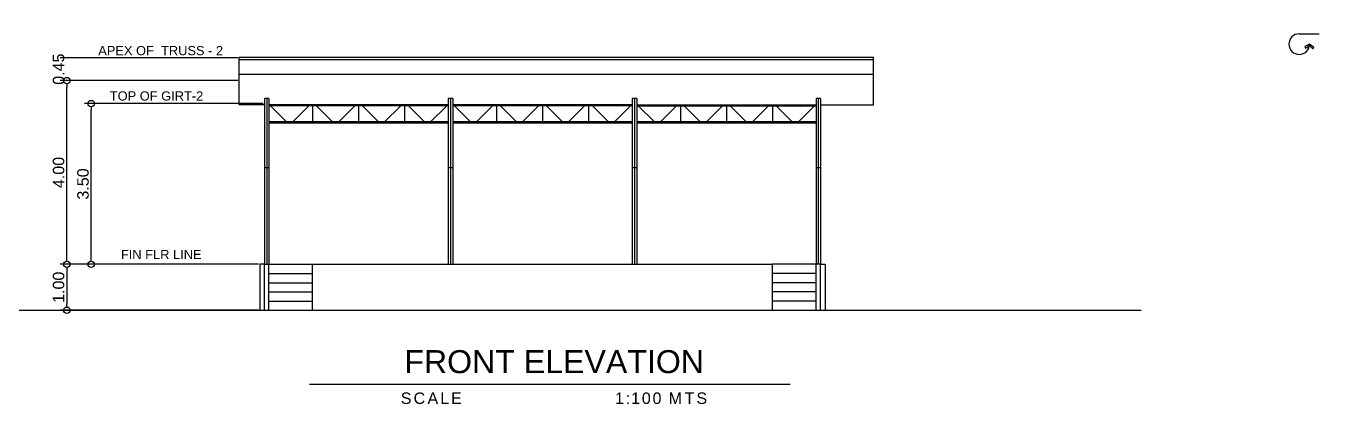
# Model space of a CAD drawing. Header units: inches. Extents: x -1369 to 1198, y -366 to 1398.
# Drawn here: x 40.49 to 68.62, y -337.51 to -329.28 of the extents above; entities that cross this region are included whole.
import ezdxf

# ---------------------------------------------------------------- set-up
doc = ezdxf.new("R2010")
doc.units = ezdxf.units.IN
doc.header["$MEASUREMENT"] = 0
doc.layers.add('dim', color=8, linetype='Continuous')
doc.layers.add('txt', color=7, linetype='Continuous')
doc.styles.get("Standard").update_dxf_attribs({"font": 'arial.ttf'})
doc.dimstyles.get("Standard").update_dxf_attribs({"dimtxt": 0.25, "dimasz": 0.14, "dimexe": 0.145, "dimexo": 0.025, "dimgap": 0.05, "dimtad": 1, "dimzin": 0, "dimdsep": 46, "dimtxsty": 'Standard', "dimblk": 'DOTBLANK', "dimcen": 0.09, "dimclrd": 256, "dimclre": 256, "dimaunit": 1, "dimadec": 5, "dimazin": 0, "dimtfac": 1, "dimtix": 1, "dimtofl": 0, "dimtmove": 0, "dimatfit": 3, "dimfxl": 0, "dimtolj": 1, "dimtzin": 0, "dimlwd": -1, "dimlwe": -1, "dimarcsym": 0})

# ---------------------------------------------------------------- blocks, each defined once
blk = doc.blocks.new('circular leader')
at = {"color": 8}
for points in [[(220.29, 247.37), (221.89, 247.37)], [(221.12, 246.54), (220.73, 246.34), (220.79, 246.23), (221.11, 246.43), (221.38, 246.17), (221.46, 246.27), (221.12, 246.54)]]:
    blk.add_lwpolyline(points, dxfattribs=at)
blk.add_arc((220.29, 246.54), 0.829, 90, 0, dxfattribs=at)
blk = doc.blocks.new('_DotBlank')
at = {"color": 0, "linetype": 'ByBlock', "lineweight": -2}
blk.add_line((-0.5, 0), (-1, 0), dxfattribs=at)
blk.add_circle((0, 0), 0.5, dxfattribs=at)
blk = doc.blocks.new('*D94')
at = {"layer": 'Defpoints', "color": 0, "transparency": 16777216}
for p in [(44.65, -334.465), (41.379, -335.465), (45.578, -335.465)]:
    blk.add_point(p, dxfattribs=at)
at = {"layer": 'dim', "transparency": 16777216}
for p, q in [((44.625, -334.465), (41.234, -334.465)), ((41.379, -334.605), (41.379, -335.325)), ((45.553, -335.465), (41.234, -335.465))]:
    blk.add_line(p, q, dxfattribs=at)
at = {"layer": 'dim', "transparency": 16777216, "xscale": 0.14, "yscale": 0.14, "zscale": 0.14}
for p, rotation in [((41.379, -334.465), 90), ((41.379, -335.465), 270)]:
    blk.add_blockref('_DotBlank', p, dxfattribs=dict(at, rotation=rotation))
at = {"layer": 'dim', "color": 0, "transparency": 16777216, "insert": (41.202, -334.965), "char_height": 0.25, "attachment_point": 5, "rotation": 90}
blk.add_mtext('\\A1;1.00', dxfattribs=at)
blk = doc.blocks.new('*D100')
at = {"layer": 'Defpoints', "color": 0, "transparency": 16777216}
for p in [(41.379, -330.468), (45.128, -330.468), (45.578, -334.465)]:
    blk.add_point(p, dxfattribs=at)
at = {"layer": 'dim', "transparency": 16777216}
for p, q in [((45.103, -330.468), (41.234, -330.468)), ((41.379, -334.325), (41.379, -330.608)), ((45.553, -334.465), (41.234, -334.465))]:
    blk.add_line(p, q, dxfattribs=at)
at = {"layer": 'dim', "transparency": 16777216, "xscale": 0.14, "yscale": 0.14, "zscale": 0.14}
for p, rotation in [((41.379, -330.468), 90), ((41.379, -334.465), 270)]:
    blk.add_blockref('_DotBlank', p, dxfattribs=dict(at, rotation=rotation))
at = {"layer": 'dim', "color": 0, "transparency": 16777216, "insert": (41.202, -332.467), "char_height": 0.25, "attachment_point": 5, "rotation": 90}
blk.add_mtext('\\A1;4.00', dxfattribs=at)
blk = doc.blocks.new('*D101')
at = {"layer": 'Defpoints', "color": 0, "transparency": 16777216}
for p in [(41.911, -330.968), (45.678, -330.968), (44.65, -334.465)]:
    blk.add_point(p, dxfattribs=at)
at = {"layer": 'dim', "transparency": 16777216}
for p, q in [((45.653, -330.968), (41.766, -330.968)), ((41.911, -334.325), (41.911, -331.108)), ((44.625, -334.465), (41.766, -334.465))]:
    blk.add_line(p, q, dxfattribs=at)
at = {"layer": 'dim', "transparency": 16777216, "xscale": 0.14, "yscale": 0.14, "zscale": 0.14}
for p, rotation in [((41.911, -330.968), 90), ((41.911, -334.465), 270)]:
    blk.add_blockref('_DotBlank', p, dxfattribs=dict(at, rotation=rotation))
at = {"layer": 'dim', "color": 0, "transparency": 16777216, "insert": (41.733, -332.717), "char_height": 0.25, "attachment_point": 5, "rotation": 90}
blk.add_mtext('\\A1;3.50', dxfattribs=at)
blk = doc.blocks.new('*D103')
at = {"layer": 'Defpoints', "color": 0, "transparency": 16777216}
for p in [(41.379, -329.97), (45.128, -329.97), (41.379, -330.468)]:
    blk.add_point(p, dxfattribs=at)
at = {"layer": 'dim', "transparency": 16777216}
for p, q in [((45.103, -329.97), (41.234, -329.97)), ((41.354, -330.468), (41.234, -330.468))]:
    blk.add_line(p, q, dxfattribs=at)
at = {"layer": 'dim', "color": 0, "transparency": 16777216, "insert": (41.202, -330.219), "char_height": 0.25, "attachment_point": 5, "rotation": 90}
blk.add_mtext('\\A1;0.45', dxfattribs=at)

msp = doc.modelspace()

# ---------------------------------------------------------------- linework, layer by layer
for p, q in [((45.1281, -329.9552), (58.9281, -329.9552)), ((45.1281, -330.0053), (58.9281, -330.0053)), ((45.1281, -330.3301), (58.9281, -330.3301)), ((45.6781, -330.9927), (45.1281, -330.9927)), ((49.6781, -330.9927), (45.7781, -330.9927)), ((46.1906, -331.3927), (45.7906, -330.9927)), ((46.2656, -331.3927), (46.6656, -330.9927)), ((47.1906, -331.3927), (46.7906, -330.9927)), ((47.2656, -331.3927), (47.6656, -330.9927)), ((48.1906, -331.3927), (47.7906, -330.9927)), ((48.2656, -331.3927), (48.6656, -330.9927)), ((49.1906, -331.3927), (48.7906, -330.9927)), ((49.2656, -331.3927), (49.6656, -330.9927)), ((53.6781, -330.9927), (49.7781, -330.9927)), ((50.1906, -331.3927), (49.7906, -330.9927)), ((50.2656, -331.3927), (50.6656, -330.9927)), ((51.1906, -331.3927), (50.7906, -330.9927)), ((51.2656, -331.3927), (51.6656, -330.9927)), ((52.1906, -331.3927), (51.7906, -330.9927)), ((52.2656, -331.3927), (52.6656, -330.9927)), ((53.1906, -331.3927), (52.7906, -330.9927)), ((53.2656, -331.3927), (53.6656, -330.9927)), ((53.7781, -330.9927), (57.6781, -330.9927)), ((54.1906, -331.3927), (53.7906, -330.9927)), ((54.2656, -331.3927), (54.6656, -330.9927)), ((55.1906, -331.3927), (54.7906, -330.9927)), ((55.2656, -331.3927), (55.6656, -330.9927)), ((56.1906, -331.3927), (55.7906, -330.9927)), ((56.2656, -331.3927), (56.6656, -330.9927)), ((57.1906, -331.3927), (56.7906, -330.9927)), ((57.2656, -331.3927), (57.6656, -330.9927)), ((57.7781, -330.9927), (58.9281, -330.9927)), ((46.7281, -335.4653), (46.7281, -334.4653)), ((46.7281, -334.4653), (56.7281, -334.4653)), ((56.7281, -335.4653), (56.7281, -334.4653))]:
    msp.add_line(p, q)
at = {"color": 1}
for p, q in [((45.7781, -330.8604), (45.6781, -330.8604)), ((49.6781, -331.0177), (45.7781, -331.0177)), ((49.7781, -330.8604), (49.6781, -330.8604)), ((53.6781, -331.0177), (49.7781, -331.0177)), ((53.7781, -330.8604), (53.6781, -330.8604)), ((53.7781, -331.0177), (57.6781, -331.0177)), ((57.7781, -330.8604), (57.6781, -330.8604)), ((49.6781, -331.3677), (45.7781, -331.3677)), ((49.6781, -331.3927), (45.7781, -331.3927)), ((53.6781, -331.3677), (49.7781, -331.3677)), ((53.6781, -331.3927), (49.7781, -331.3927)), ((57.6781, -331.3677), (53.7781, -331.3677)), ((57.6781, -331.3927), (53.7781, -331.3927)), ((45.7781, -332.3654), (45.6781, -332.3654)), ((49.7781, -332.3654), (49.6781, -332.3654)), ((53.7781, -332.3654), (53.6781, -332.3654)), ((57.7781, -332.3654), (57.6781, -332.3654)), ((45.6781, -334.4653), (46.7281, -334.4653)), ((45.6781, -335.4653), (45.6781, -334.4653)), ((45.7781, -335.4653), (45.7781, -334.4653)), ((57.7781, -334.4653), (56.7281, -334.4653)), ((57.6781, -335.4653), (57.6781, -334.4653)), ((57.7781, -335.4653), (57.7781, -334.4653)), ((45.7781, -334.6653), (46.7281, -334.6653)), ((57.6781, -334.6653), (56.7281, -334.6653)), ((45.7781, -334.8653), (46.7281, -334.8653)), ((45.7781, -335.0653), (46.7281, -335.0653)), ((57.6781, -334.8653), (56.7281, -334.8653)), ((57.6781, -335.0653), (56.7281, -335.0653)), ((45.7781, -335.2653), (46.7281, -335.2653)), ((57.6781, -335.2653), (56.7281, -335.2653))]:
    msp.add_line(p, q, dxfattribs=at)
for points in [[(45.1281, -330.9927), (45.1281, -329.9552)], [(58.9281, -330.9927), (58.9281, -329.9552)], [(46.7281, -330.9927), (46.7281, -331.3927)], [(47.7281, -330.9927), (47.7281, -331.3927)], [(48.7281, -330.9927), (48.7281, -331.3927)], [(50.7281, -330.9927), (50.7281, -331.3927)], [(51.7281, -330.9927), (51.7281, -331.3927)], [(52.7281, -330.9927), (52.7281, -331.3927)], [(54.7281, -330.9927), (54.7281, -331.3927)], [(55.7281, -330.9927), (55.7281, -331.3927)], [(56.7281, -330.9927), (56.7281, -331.3927)], [(45.5781, -334.4653), (45.5781, -335.4653)], [(45.6781, -334.4653), (45.5781, -334.4653)], [(57.7781, -334.4653), (57.8781, -334.4653)], [(57.8781, -334.4653), (57.8781, -335.4653)], [(26.3652, -335.4653), (64.7518, -335.4653)], [(46.7281, -335.4653), (56.7281, -335.4653)]]:
    msp.add_lwpolyline(points)
for points in [[(45.6781, -330.8604), (45.6781, -334.4653)], [(45.7781, -330.8604), (45.7781, -334.4653)], [(49.6781, -330.8604), (49.6781, -334.4653)], [(49.7781, -330.8604), (49.7781, -334.4653)], [(53.6781, -330.8604), (53.6781, -334.4653)], [(53.7781, -330.8604), (53.7781, -334.4653)], [(57.6781, -330.8604), (57.6781, -334.4653)], [(57.7781, -330.8604), (57.7781, -334.4653)], [(46.658, -337.0758), (57.1168, -337.0758)]]:
    msp.add_lwpolyline(points, dxfattribs=at)
at = {"color": 8}
for points in [[(45.7281, -330.8604), (45.7281, -334.4653)], [(49.7281, -330.8604), (49.7281, -334.4653)], [(53.7281, -330.8604), (53.7281, -334.4653)], [(57.7281, -330.8604), (57.7281, -334.4653)]]:
    msp.add_lwpolyline(points, dxfattribs=at)

# ---------------------------------------------------------------- block references
at = {"layer": 'txt', "color": 8, "xscale": 0.2708462903903239, "yscale": 0.2708462903903239, "zscale": 0.2708462903903239}
msp.add_blockref('circular leader', (8.525, -396.4487), dxfattribs=at)

# ---------------------------------------------------------------- texts
at = {"attachment_point": 1}
for s, insert, char_height, width in [('APEX OF  TRUSS - 2', (42.0636, -329.7146), 0.2, 4.208436), ('TOP OF GIRT-2', (42.3153, -330.7011), 0.2, 4.208436), ('FIN FLR LINE', (42.5574, -334.1508), 0.2, 4.208436), ('{\\T1.2;SCALE}', (48.6443, -337.2544), 0.25, 2.789052), ('{\\T1.2;1:100 MTS}', (53.3063, -337.2544), 0.25, 4.208436)]:
    msp.add_mtext(s, dxfattribs=dict(at, insert=insert, char_height=char_height, width=width))
at = {"insert": (48.7221, -336.3331), "char_height": 0.5, "attachment_point": 1}
msp.add_mtext_dynamic_manual_height_columns('FRONT ELEVATION', width=18.079743, gutter_width=1, heights=[0], dxfattribs=at)

# ---------------------------------------------------------------- dimensions: what is measured, and where the dimension line sits
at = {"layer": 'dim', "color": 0}
dim = msp.add_linear_dim(base=(41.3792, -329.9703), p1=(41.3792, -330.4678), p2=(45.1281, -329.9703), angle=90, text='0.45', dimstyle='Standard', dxfattribs=at)
dim.commit()
dim.dimension.update_dxf_attribs({"geometry": '*D103', "text_midpoint": (41.2016, -330.219)})
for base, p1, p2, picture, middle in [((41.3792, -330.4678), (45.5781, -334.4653), (45.1281, -330.4678), '*D100', (41.2016, -332.4665)), ((41.9105, -330.9678), (44.6505, -334.4653), (45.6781, -330.9678), '*D101', (41.7328, -332.7165)), ((41.3792, -335.4653), (44.6505, -334.4653), (45.5781, -335.4653), '*D94', (41.2016, -334.9653))]:
    dim = msp.add_linear_dim(base=base, p1=p1, p2=p2, angle=90, dimstyle='Standard', dxfattribs=at)
    dim.commit()
    dim.dimension.update_dxf_attribs({"geometry": picture, "text_midpoint": middle})

doc.saveas('drawing.dxf')
